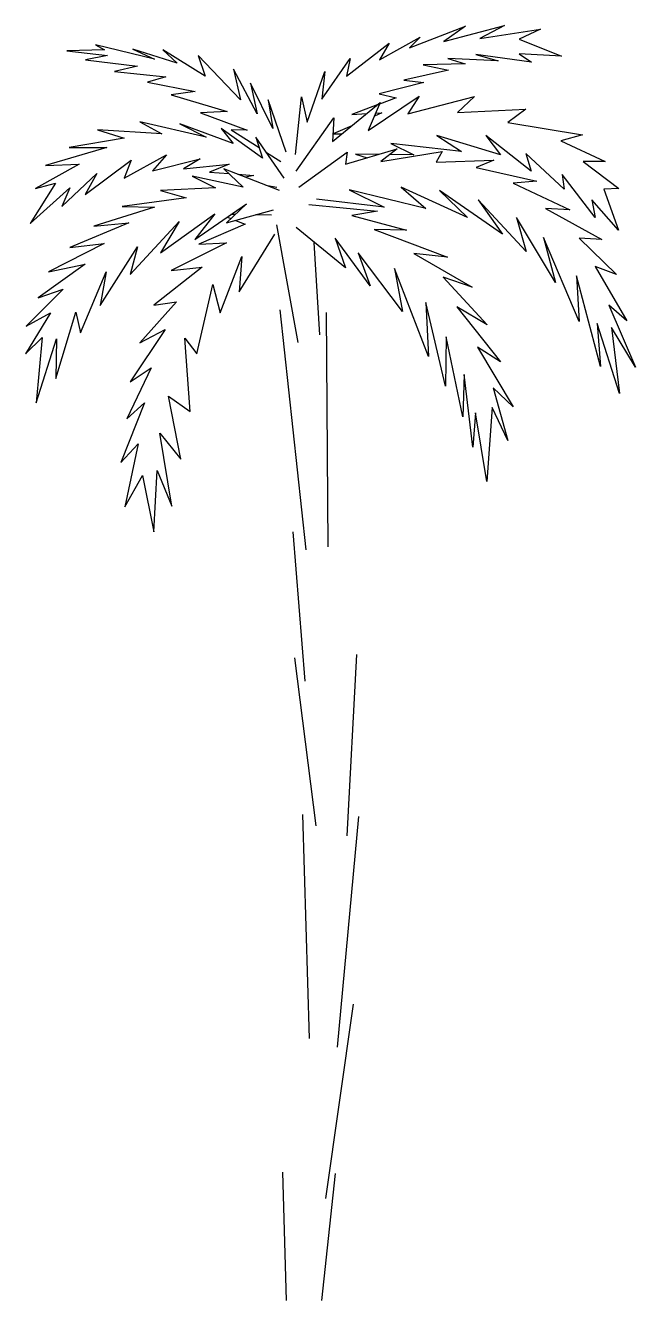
# Model space of a CAD drawing. Extents: x 1.6 to 6.4, y 1.6 to 11.7.
import ezdxf

# ---------------------------------------------------------------- set-up
doc = ezdxf.new("R2010")
doc.units = 0
doc.layers.get('0').update_dxf_attribs({"linetype": 'CONTINUOUS'})

msp = doc.modelspace()

# ---------------------------------------------------------------- linework, layer by layer
at = {"color": 0}
for p, q in [((3.759, 9.197), (3.591, 10.126)), ((3.932, 9.257), (3.887, 9.987)), ((3.823, 7.558), (3.617, 9.455)), ((3.996, 7.582), (3.983, 9.433)), ((3.816, 6.522), (3.72, 7.7)), ((3.901, 5.377), (3.733, 6.706)), ((4.146, 5.299), (4.224, 6.732)), ((3.849, 3.699), (3.797, 5.467)), ((4.07, 3.631), (4.238, 5.451)), ((3.978, 2.434), (4.198, 3.97)), ((3.635, 2.641), (3.666, 1.629)), ((4.053, 2.633), (3.944, 1.629))]:
    msp.add_line(p, q, dxfattribs=at)
for points in [[(3.738, 10.681), (3.785, 11.137), (3.831, 10.937), (3.97, 11.337), (3.947, 11.118), (4.17, 11.439), (4.143, 11.3), (4.478, 11.56), (4.403, 11.43), (4.724, 11.607), (4.64, 11.523), (5.082, 11.695), (4.91, 11.574), (5.39, 11.7), (5.194, 11.597), (5.674, 11.672), (5.506, 11.593), (5.841, 11.458), (5.506, 11.476), (5.604, 11.411), (5.162, 11.472), (5.339, 11.421), (4.943, 11.439), (5.078, 11.398), (4.748, 11.388), (4.948, 11.346), (4.594, 11.267), (4.752, 11.249), (4.399, 11.16), (4.534, 11.128), (4.402, 11.078)], [(3.664, 10.7), (3.524, 11.114), (3.561, 10.886), (3.384, 11.244), (3.435, 11.002), (3.249, 11.356), (3.305, 11.114), (2.97, 11.462), (3.026, 11.3), (2.691, 11.509), (2.803, 11.402), (2.453, 11.514), (2.626, 11.435), (2.16, 11.546), (2.23, 11.509), (1.932, 11.499), (2.253, 11.462), (2.081, 11.43), (2.491, 11.379), (2.309, 11.337), (2.714, 11.295), (2.57, 11.253), (2.947, 11.179), (2.756, 11.151), (3.198, 11.02), (2.989, 11.011), (3.356, 10.872), (3.231, 10.876), (3.451, 10.735)], [(3.744, 10.548), (4.042, 10.971), (4.031, 10.783), (4.407, 11.091), (4.313, 10.871), (4.715, 11.143), (4.627, 11.002), (5.154, 11.138), (5.019, 11.013), (5.557, 11.039), (5.416, 10.934), (6.006, 10.835), (5.834, 10.788), (6.184, 10.626), (6.011, 10.626), (6.293, 10.412), (6.173, 10.407), (6.291, 10.083), (6.079, 10.323), (6.106, 10.182), (5.844, 10.522), (5.86, 10.407), (5.557, 10.689), (5.599, 10.548), (5.243, 10.83), (5.358, 10.678), (4.856, 10.83), (5.05, 10.704), (4.491, 10.767), (4.674, 10.678), (4.484, 10.68)], [(4.383, 11.072), (4.185, 10.997), (4.301, 11.004)], [(4.372, 11.008), (4.422, 11.011), (4.362, 10.985)], [(3.649, 10.495), (3.425, 10.819), (3.477, 10.652), (3.153, 10.887), (3.247, 10.767), (2.824, 10.924), (3.033, 10.819), (2.51, 10.939), (2.683, 10.845), (2.176, 10.877), (2.385, 10.809), (1.951, 10.736), (2.249, 10.736), (1.763, 10.595), (2.03, 10.605), (1.685, 10.412), (1.842, 10.454), (1.643, 10.135), (1.956, 10.417), (1.894, 10.271), (2.171, 10.532), (2.077, 10.365), (2.442, 10.637), (2.385, 10.495), (2.719, 10.678), (2.61, 10.553), (2.986, 10.647), (2.855, 10.569), (3.216, 10.605), (3.059, 10.542), (3.213, 10.531)], [(4.184, 10.908), (4.036, 10.844), (4.106, 10.844)], [(3.509, 10.697), (3.622, 10.625)], [(3.765, 10.422), (4.146, 10.699), (4.135, 10.605), (4.543, 10.725), (4.413, 10.626), (4.898, 10.704), (4.851, 10.621), (5.306, 10.637), (5.165, 10.579), (5.645, 10.469), (5.458, 10.454), (5.907, 10.245), (5.713, 10.255), (6.158, 10.01), (5.98, 10.02), (6.273, 9.733), (6.106, 9.795), (6.356, 9.367), (6.215, 9.492), (6.424, 9.001), (6.236, 9.315), (6.299, 8.792), (6.121, 9.346), (6.147, 9.007), (5.959, 9.722), (5.98, 9.362), (5.698, 10.025), (5.792, 9.67), (5.484, 10.182), (5.562, 9.915), (5.181, 10.323), (5.374, 10.051), (4.877, 10.396), (5.097, 10.182), (4.574, 10.422), (4.768, 10.255), (4.162, 10.401), (4.438, 10.265), (3.906, 10.328)], [(4.395, 10.681), (4.214, 10.684), (4.306, 10.655)], [(3.613, 10.396), (3.174, 10.569), (3.326, 10.422), (2.923, 10.511), (3.106, 10.417), (2.672, 10.396), (2.876, 10.339), (2.369, 10.271), (2.625, 10.265), (2.145, 10.114), (2.422, 10.14), (1.956, 9.947), (2.228, 9.978), (1.789, 9.753), (2.077, 9.816), (1.706, 9.55), (1.904, 9.618), (1.612, 9.325), (1.805, 9.43), (1.606, 9.106), (1.737, 9.236), (1.69, 8.719), (1.852, 9.226), (1.847, 8.912), (2.003, 9.435), (2.04, 9.273), (2.244, 9.753), (2.197, 9.487), (2.49, 9.952), (2.432, 9.733), (2.819, 10.151), (2.672, 9.905), (3.101, 10.213), (2.944, 10.01), (3.352, 10.292), (3.195, 10.14), (3.566, 10.245)], [(3.283, 10.526), (3.409, 10.516), (3.343, 10.502)], [(3.505, 10.439), (3.592, 10.422)], [(3.843, 10.287), (4.387, 10.234), (4.183, 10.198), (4.616, 10.083), (4.36, 10.088), (4.94, 9.869), (4.674, 9.9), (5.134, 9.633), (4.904, 9.712), (5.254, 9.336), (5.014, 9.477), (5.358, 9.043), (5.176, 9.158), (5.458, 8.688), (5.301, 8.839), (5.416, 8.421), (5.291, 8.682), (5.249, 8.097), (5.16, 8.641), (5.139, 8.369), (5.071, 8.944), (5.061, 8.609), (4.93, 9.242), (4.924, 8.85), (4.768, 9.513), (4.789, 9.085), (4.522, 9.78), (4.585, 9.44), (4.235, 9.905), (4.329, 9.644), (4.052, 10.02), (4.135, 9.785), (3.744, 10.104)], [(3.2, 10.187), (3.231, 10.175)], [(3.264, 10.206), (3.229, 10.207)], [(3.55, 10.203), (3.423, 10.204)], [(3.266, 10.16), (3.341, 10.13), (2.976, 9.973), (3.195, 9.983), (2.756, 9.764), (3.001, 9.79), (2.62, 9.492), (2.798, 9.518), (2.51, 9.194), (2.709, 9.299), (2.432, 8.886), (2.599, 8.996), (2.406, 8.594), (2.547, 8.719), (2.359, 8.249), (2.495, 8.395), (2.39, 7.899), (2.531, 8.145), (2.62, 7.701), (2.646, 8.186), (2.761, 7.904), (2.667, 8.479), (2.834, 8.275), (2.735, 8.771), (2.908, 8.651), (2.866, 9.231), (2.96, 9.106), (3.085, 9.654), (3.143, 9.43), (3.315, 9.874), (3.294, 9.597), (3.576, 10.051)]]:
    msp.add_lwpolyline(points, dxfattribs=at)

doc.saveas('drawing.dxf')
